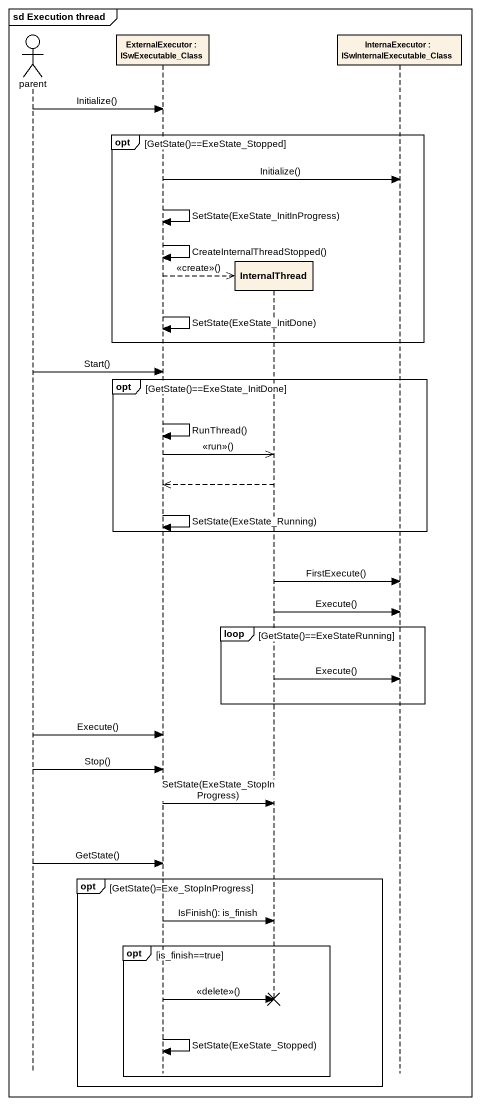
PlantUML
@startuml
mainframe sd Execution thread
hide footbox
actor parent
participant "ExternalExecutor : ISwExecutable_Class" as ExternalExecutor
participant InternalThread
participant "InternaExecutor : ISwInternalExecutable_Class" as InternaExecutor

parent -> ExternalExecutor : Initialize()
opt GetState()==ExeState_Stopped
  ExternalExecutor -> InternaExecutor : Initialize()
  ExternalExecutor -> ExternalExecutor : SetState(ExeState_InitInProgress)
  ExternalExecutor -> ExternalExecutor : CreateInternalThreadStopped()
  ExternalExecutor -->> InternalThread ** : <<create>>()
  ExternalExecutor -> ExternalExecutor : SetState(ExeState_InitDone)
end
parent -> ExternalExecutor : Start()
opt GetState()==ExeState_InitDone
  ExternalExecutor -> ExternalExecutor : RunThread()
  ExternalExecutor ->> InternalThread : <<run>>()
  InternalThread -->> ExternalExecutor
  ExternalExecutor -> ExternalExecutor : SetState(ExeState_Running)
end
InternalThread -> InternaExecutor : FirstExecute()
InternalThread -> InternaExecutor : Execute()
loop GetState()==ExeStateRunning
  InternalThread -> InternaExecutor : Execute()
end
parent -> ExternalExecutor : Execute()
parent -> ExternalExecutor : Stop()
ExternalExecutor -> InternalThread : SetState(ExeState_StopInProgress)
parent -> ExternalExecutor : GetState()
opt GetState()=Exe_StopInProgress
  ExternalExecutor -> InternalThread : IsFinish(): is_finish
  opt is_finish==true
    ExternalExecutor -> InternalThread !! : <<delete>>()
    ExternalExecutor -> ExternalExecutor : SetState(ExeState_Stopped)
  end
end
@enduml
